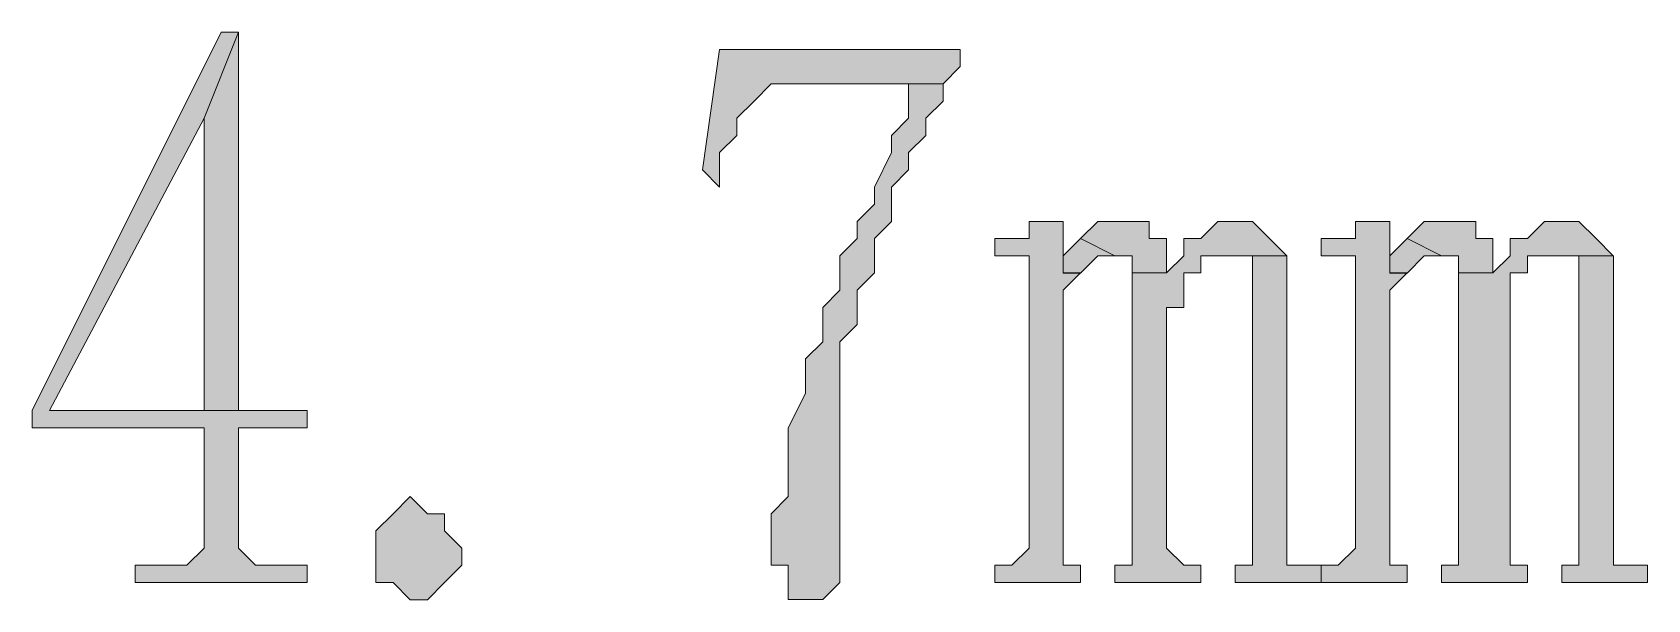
# Model space of a CAD drawing. Header units: millimetres. Extents: x 3 to 291, y 3 to 207.
# Drawn here: x 253.45 to 257.429, y 142.055 to 143.452 of the extents above; entities that cross this region are included whole.
import ezdxf

# ---------------------------------------------------------------- set-up
doc = ezdxf.new("R2010")
doc.units = ezdxf.units.MM

msp = doc.modelspace()

# ---------------------------------------------------------------- hatches: boundary and pattern name
at = {"true_color": 0x00ffff}
h = msp.add_hatch(color=4, dxfattribs=at)
h.dxf.hatch_style = 2
h.paths.add_polyline_path([(253.957631, 143.452039), (253.915298, 143.452039), (253.449984, 142.520705), (253.449984, 142.478372), (253.872965, 142.478372), (253.872965, 142.224725), (253.872965, 142.182039), (253.830631, 142.139705), (253.788651, 142.139705), (253.703631, 142.139705), (253.703631, 142.097372), (254.126965, 142.097372), (254.126965, 142.139705), (254.042298, 142.139705), (253.999965, 142.139705), (253.957631, 142.182039), (253.957631, 142.224725), (253.957631, 142.478372), (254.126965, 142.478372), (254.126965, 142.520705), (253.957631, 142.520705), (253.491965, 142.520705), (253.872965, 143.240372)])
h = msp.add_hatch(color=4, dxfattribs=at)
h.dxf.hatch_style = 2
h.paths.add_polyline_path([(253.957631, 143.452039), (253.872965, 143.240372), (253.872965, 142.520705), (253.491965, 142.520705), (253.957631, 142.520705)])
h = msp.add_hatch(color=4, dxfattribs=at)
h.dxf.hatch_style = 2
h.paths.add_polyline_path([(255.143, 143.409987), (255.100667, 143.113301), (255.143, 143.071321), (255.143, 143.113301), (255.143, 143.155635), (255.185686, 143.198321), (255.185686, 143.240301), (255.227667, 143.282987), (255.27, 143.325321), (255.312333, 143.325321), (255.608314, 143.325321), (255.693333, 143.325321), (255.735667, 143.367301), (255.735667, 143.409987)])
h = msp.add_hatch(color=4, dxfattribs=at)
h.dxf.hatch_style = 2
h.paths.add_polyline_path([(255.693263, 143.325109), (255.608596, 143.325109), (255.608596, 143.282776), (255.608596, 143.240442), (255.566616, 143.198109), (255.566616, 143.155776), (255.524282, 143.071109), (255.524282, 143.028776), (255.481596, 142.986442), (255.481596, 142.944109), (255.439263, 142.901776), (255.439263, 142.859443), (255.439263, 142.817109), (255.396929, 142.774776), (255.396929, 142.732442), (255.396929, 142.690109), (255.354596, 142.647776), (255.354596, 142.605442), (255.354596, 142.563109), (255.312263, 142.478442), (255.312263, 142.436109), (255.312263, 142.393776), (255.312263, 142.351442), (255.312263, 142.309109), (255.269929, 142.266776), (255.269929, 142.224442), (255.269929, 142.182109), (255.269929, 142.139776), (255.312263, 142.139776), (255.312263, 142.097442), (255.312263, 142.055109), (255.354596, 142.055109), (255.396929, 142.055109), (255.439263, 142.097442), (255.439263, 142.139776), (255.439263, 142.182109), (255.439263, 142.224442), (255.439263, 142.266776), (255.439263, 142.309109), (255.439263, 142.351442), (255.439263, 142.393776), (255.439263, 142.436109), (255.439263, 142.478442), (255.439263, 142.520776), (255.439263, 142.563109), (255.439263, 142.605442), (255.439263, 142.647776), (255.439263, 142.690109), (255.481596, 142.732442), (255.481596, 142.774776), (255.481596, 142.817109), (255.524282, 142.859443), (255.524282, 142.901776), (255.524282, 142.944109), (255.566616, 142.986442), (255.566616, 143.028776), (255.566616, 143.071109), (255.608596, 143.113442), (255.608596, 143.155776), (255.650929, 143.198109), (255.650929, 143.240442), (255.693263, 143.282776)])
h = msp.add_hatch(color=4, dxfattribs=at)
h.dxf.hatch_style = 2
h.paths.add_polyline_path([(255.947227, 142.986442), (255.904894, 142.986442), (255.904894, 142.944109), (255.862914, 142.944109), (255.820227, 142.944109), (255.820227, 142.902129), (255.862914, 142.902129), (255.904894, 142.902129), (255.904894, 142.859443), (255.904894, 142.182109), (255.862914, 142.139776), (255.820227, 142.139776), (255.820227, 142.097443), (256.031894, 142.097443), (256.031894, 142.139776), (255.989561, 142.139776), (255.989561, 142.182109), (255.989561, 142.774776), (255.989561, 142.817109), (256.031894, 142.859443), (255.989561, 142.859443), (255.989561, 142.986442)])
h = msp.add_hatch(color=4, dxfattribs=at)
h.dxf.hatch_style = 2
h.paths.add_polyline_path([(256.159, 142.986442), (256.116667, 142.986442), (256.074333, 142.986442), (256.032, 142.944109), (256.116667, 142.902129), (256.159, 142.902129), (256.159, 142.859443), (256.243667, 142.859443), (256.243667, 142.902129), (256.243667, 142.944109), (256.201686, 142.944109), (256.201686, 142.986442)])
h = msp.add_hatch(color=4, dxfattribs=at)
h.dxf.hatch_style = 2
h.paths.add_polyline_path([(256.412929, 142.986442), (256.370596, 142.986442), (256.328263, 142.944109), (256.286282, 142.944109), (256.286282, 142.901776), (256.243949, 142.859443), (256.158929, 142.859443), (256.158929, 142.817109), (256.158929, 142.774776), (256.158929, 142.182109), (256.158929, 142.139776), (256.116596, 142.139776), (256.116596, 142.097443), (256.328263, 142.097443), (256.328263, 142.139776), (256.286282, 142.139776), (256.243949, 142.182109), (256.243949, 142.774776), (256.286282, 142.774776), (256.286282, 142.817109), (256.286282, 142.859443), (256.328263, 142.859443), (256.328263, 142.901776), (256.370596, 142.901776), (256.412929, 142.901776), (256.539929, 142.901776), (256.497596, 142.944109), (256.455263, 142.986442)])
h = msp.add_hatch(color=4, dxfattribs=at)
h.dxf.hatch_style = 2
h.paths.add_polyline_path([(256.751455, 142.986442), (256.709122, 142.986442), (256.709122, 142.944109), (256.667141, 142.944109), (256.624808, 142.944109), (256.624808, 142.902129), (256.667141, 142.902129), (256.709122, 142.902129), (256.709122, 142.859443), (256.709122, 142.182109), (256.667141, 142.139776), (256.624808, 142.139776), (256.624808, 142.097443), (256.836122, 142.097443), (256.836122, 142.139776), (256.794141, 142.139776), (256.794141, 142.182109), (256.794141, 142.774776), (256.794141, 142.817109), (256.836122, 142.859443), (256.794141, 142.859443), (256.794141, 142.986442)])
h = msp.add_hatch(color=4, dxfattribs=at)
h.dxf.hatch_style = 2
h.paths.add_polyline_path([(256.963545, 142.986442), (256.920859, 142.986442), (256.878878, 142.986442), (256.836192, 142.944109), (256.920859, 142.902129), (256.963545, 142.902129), (256.963545, 142.859443), (257.047859, 142.859443), (257.047859, 142.902129), (257.047859, 142.944109), (257.005526, 142.944109), (257.005526, 142.986442)])
h = msp.add_hatch(color=4, dxfattribs=at)
h.dxf.hatch_style = 2
h.paths.add_polyline_path([(257.217369, 142.986442), (257.175035, 142.986442), (257.132702, 142.944109), (257.090369, 142.944109), (257.090369, 142.901776), (257.048035, 142.859443), (256.963369, 142.859443), (256.963369, 142.817109), (256.963369, 142.774776), (256.963369, 142.182109), (256.963369, 142.139776), (256.921035, 142.139776), (256.921035, 142.097443), (257.132702, 142.097443), (257.132702, 142.139776), (257.090369, 142.139776), (257.090369, 142.182109), (257.090369, 142.774776), (257.090369, 142.817109), (257.090369, 142.859443), (257.132702, 142.859443), (257.132702, 142.901776), (257.175035, 142.901776), (257.217369, 142.901776), (257.344369, 142.901776), (257.302035, 142.944109), (257.259702, 142.986442)])
h = msp.add_hatch(color=4, dxfattribs=at)
h.dxf.hatch_style = 2
h.paths.add_polyline_path([(255.989455, 142.901987), (255.989455, 142.859301), (256.032141, 142.859301), (256.074122, 142.901987), (256.116808, 142.901987), (256.032141, 142.944321)])
h = msp.add_hatch(color=4, dxfattribs=at)
h.dxf.hatch_style = 2
h.paths.add_polyline_path([(256.794, 142.901987), (256.794, 142.859301), (256.836333, 142.859301), (256.878667, 142.901987), (256.921, 142.901987), (256.836333, 142.944321)])
h = msp.add_hatch(color=4, dxfattribs=at)
h.paths.add_polyline_path([(256.455227, 142.901987), (256.455227, 142.859301), (256.455227, 142.817321), (256.455227, 142.774635), (256.455227, 142.182321), (256.455227, 142.139635), (256.412894, 142.139635), (256.412894, 142.097301), (256.624914, 142.097301), (256.624914, 142.139635), (256.58258, 142.139635), (256.539894, 142.139635), (256.539894, 142.182321), (256.539894, 142.774635), (256.539894, 142.817321), (256.539894, 142.859301), (256.539894, 142.901987)])
h.paths.add_polyline_path([(256.412894, 142.901987), (256.455227, 142.901987)])
h = msp.add_hatch(color=4, dxfattribs=at)
h.paths.add_polyline_path([(257.259773, 142.901987), (257.259773, 142.859301), (257.259773, 142.817321), (257.259773, 142.774635), (257.259773, 142.182321), (257.259773, 142.139635), (257.217086, 142.139635), (257.217086, 142.097301), (257.429106, 142.097301), (257.429106, 142.139635), (257.38642, 142.139635), (257.344439, 142.139635), (257.344439, 142.182321), (257.344439, 142.774635), (257.344439, 142.817321), (257.344439, 142.859301), (257.344439, 142.901987)])
h.paths.add_polyline_path([(257.217086, 142.901987), (257.259773, 142.901987)])
h = msp.add_hatch(color=4, dxfattribs=at)
h.dxf.hatch_style = 2
h.paths.add_polyline_path([(254.338772, 142.26667), (254.296086, 142.224337), (254.296086, 142.182356), (254.296086, 142.13967), (254.296086, 142.097337), (254.338772, 142.097337), (254.381106, 142.055356), (254.423439, 142.055356), (254.465772, 142.097337), (254.508106, 142.13967), (254.508106, 142.182356), (254.465772, 142.224337), (254.465772, 142.26667), (254.423439, 142.26667), (254.381106, 142.309356)])

# ---------------------------------------------------------------- linework, layer by layer
at = {"color": 4, "lineweight": 0, "true_color": 0x00ffff}
for points in [[(253.957631, 143.452039), (253.915298, 143.452039), (253.449984, 142.520705), (253.449984, 142.478372), (253.872965, 142.478372), (253.872965, 142.224725), (253.872965, 142.182039), (253.830631, 142.139705), (253.788651, 142.139705), (253.703631, 142.139705), (253.703631, 142.097372), (254.126965, 142.097372), (254.126965, 142.139705), (254.042298, 142.139705), (253.999965, 142.139705), (253.957631, 142.182039), (253.957631, 142.224725), (253.957631, 142.478372), (254.126965, 142.478372), (254.126965, 142.520705), (253.957631, 142.520705), (253.491965, 142.520705), (253.872965, 143.240372)], [(253.957631, 143.452039), (253.872965, 143.240372), (253.872965, 142.520705), (253.491965, 142.520705), (253.957631, 142.520705)], [(255.735631, 143.409846), (255.142965, 143.409846), (255.100631, 143.113513), (255.142965, 143.07118), (255.142965, 143.113513), (255.142965, 143.155846), (255.185298, 143.19818), (255.185298, 143.240513), (255.227984, 143.282846), (255.269965, 143.32518), (255.312298, 143.32518), (255.608631, 143.32518), (255.693298, 143.32518), (255.735631, 143.367513)], [(255.693263, 143.325109), (255.608596, 143.325109), (255.608596, 143.282776), (255.608596, 143.240442), (255.566616, 143.198109), (255.566616, 143.155776), (255.524282, 143.071109), (255.524282, 143.028776), (255.481596, 142.986442), (255.481596, 142.944109), (255.439263, 142.901776), (255.439263, 142.859443), (255.439263, 142.817109), (255.396929, 142.774776), (255.396929, 142.732442), (255.396929, 142.690109), (255.354596, 142.647776), (255.354596, 142.605442), (255.354596, 142.563109), (255.312263, 142.478442), (255.312263, 142.436109), (255.312263, 142.393776), (255.312263, 142.351442), (255.312263, 142.309109), (255.269929, 142.266776), (255.269929, 142.224442), (255.269929, 142.182109), (255.269929, 142.139776), (255.312263, 142.139776), (255.312263, 142.097442), (255.312263, 142.055109), (255.354596, 142.055109), (255.396929, 142.055109), (255.439263, 142.097442), (255.439263, 142.139776), (255.439263, 142.182109), (255.439263, 142.224442), (255.439263, 142.266776), (255.439263, 142.309109), (255.439263, 142.351442), (255.439263, 142.393776), (255.439263, 142.436109), (255.439263, 142.478442), (255.439263, 142.520776), (255.439263, 142.563109), (255.439263, 142.605442), (255.439263, 142.647776), (255.439263, 142.690109), (255.481596, 142.732442), (255.481596, 142.774776), (255.481596, 142.817109), (255.524282, 142.859443), (255.524282, 142.901776), (255.524282, 142.944109), (255.566616, 142.986442), (255.566616, 143.028776), (255.566616, 143.071109), (255.608596, 143.113442), (255.608596, 143.155776), (255.650929, 143.198109), (255.650929, 143.240442), (255.693263, 143.282776)], [(255.989526, 142.986442), (255.947192, 142.986442), (255.905212, 142.986442), (255.905212, 142.944109), (255.862878, 142.944109), (255.820545, 142.944109), (255.820545, 142.901776), (255.862878, 142.901776), (255.905212, 142.901776), (255.905212, 142.859443), (255.905212, 142.182109), (255.862878, 142.139776), (255.820545, 142.139776), (255.820545, 142.097443), (256.031859, 142.097443), (256.031859, 142.139776), (255.989526, 142.139776), (255.989526, 142.182109), (255.989526, 142.774776), (255.989526, 142.817109), (256.031859, 142.859443), (255.989526, 142.859443)], [(256.116667, 142.986442), (256.074333, 142.986442), (256.032, 142.944109), (256.116667, 142.901776), (256.159, 142.901776), (256.159, 142.859443), (256.243667, 142.859443), (256.243667, 142.901776), (256.243667, 142.944109), (256.201333, 142.944109), (256.201333, 142.986442), (256.159, 142.986442)], [(256.412929, 142.986442), (256.370596, 142.986442), (256.328263, 142.944109), (256.286282, 142.944109), (256.286282, 142.901776), (256.243949, 142.859443), (256.158929, 142.859443), (256.158929, 142.817109), (256.158929, 142.774776), (256.158929, 142.182109), (256.158929, 142.139776), (256.116596, 142.139776), (256.116596, 142.097443), (256.328263, 142.097443), (256.328263, 142.139776), (256.286282, 142.139776), (256.243949, 142.182109), (256.243949, 142.774776), (256.286282, 142.774776), (256.286282, 142.817109), (256.286282, 142.859443), (256.328263, 142.859443), (256.328263, 142.901776), (256.370596, 142.901776), (256.412929, 142.901776), (256.539929, 142.901776), (256.497596, 142.944109), (256.455263, 142.986442)], [(256.793965, 142.986442), (256.751631, 142.986442), (256.709298, 142.986442), (256.709298, 142.944109), (256.666965, 142.944109), (256.624984, 142.944109), (256.624984, 142.901776), (256.666965, 142.901776), (256.709298, 142.901776), (256.709298, 142.859443), (256.709298, 142.182109), (256.666965, 142.139776), (256.624984, 142.139776), (256.624984, 142.097443), (256.836298, 142.097443), (256.836298, 142.139776), (256.793965, 142.139776), (256.793965, 142.182109), (256.793965, 142.774776), (256.793965, 142.817109), (256.836298, 142.859443), (256.793965, 142.859443)], [(256.921106, 142.986442), (256.878772, 142.986442), (256.836439, 142.944109), (256.921106, 142.901776), (256.963439, 142.901776), (256.963439, 142.859443), (257.047753, 142.859443), (257.047753, 142.901776), (257.047753, 142.944109), (257.00542, 142.944109), (257.00542, 142.986442), (256.963439, 142.986442)], [(257.217369, 142.986442), (257.175035, 142.986442), (257.132702, 142.944109), (257.090369, 142.944109), (257.090369, 142.901776), (257.048035, 142.859443), (256.963369, 142.859443), (256.963369, 142.817109), (256.963369, 142.774776), (256.963369, 142.182109), (256.963369, 142.139776), (256.921035, 142.139776), (256.921035, 142.097443), (257.132702, 142.097443), (257.132702, 142.139776), (257.090369, 142.139776), (257.090369, 142.182109), (257.090369, 142.774776), (257.090369, 142.817109), (257.090369, 142.859443), (257.132702, 142.859443), (257.132702, 142.901776), (257.175035, 142.901776), (257.217369, 142.901776), (257.344369, 142.901776), (257.302035, 142.944109), (257.259702, 142.986442)], [(256.031929, 142.944074), (255.989596, 142.901741), (255.989596, 142.859407), (256.031929, 142.859407), (256.074263, 142.901741), (256.116596, 142.901741)], [(256.836333, 142.944074), (256.794, 142.901741), (256.794, 142.859407), (256.836333, 142.859407), (256.878667, 142.901741), (256.921, 142.901741)], [(256.540071, 142.901882), (256.413071, 142.901882), (256.455404, 142.901882), (256.455404, 142.859548), (256.455404, 142.817215), (256.455404, 142.774882), (256.455404, 142.182215), (256.455404, 142.139882), (256.413071, 142.139882), (256.413071, 142.097548), (256.624737, 142.097548), (256.624737, 142.139882), (256.582404, 142.139882), (256.540071, 142.139882), (256.540071, 142.182215), (256.540071, 142.774882), (256.540071, 142.817215), (256.540071, 142.859548)], [(257.34451, 142.901882), (257.21751, 142.901882), (257.259843, 142.901882), (257.259843, 142.859548), (257.259843, 142.817215), (257.259843, 142.774882), (257.259843, 142.182215), (257.259843, 142.139882), (257.21751, 142.139882), (257.21751, 142.097548), (257.428824, 142.097548), (257.428824, 142.139882), (257.38649, 142.139882), (257.34451, 142.139882), (257.34451, 142.182215), (257.34451, 142.774882), (257.34451, 142.817215), (257.34451, 142.859548)], [(254.381035, 142.055074), (254.338702, 142.097407), (254.296369, 142.097407), (254.296369, 142.139741), (254.296369, 142.182074), (254.296369, 142.224407), (254.338702, 142.266741), (254.381035, 142.309074), (254.423369, 142.266741), (254.465702, 142.266741), (254.465702, 142.224407), (254.508035, 142.182074), (254.508035, 142.139741), (254.465702, 142.097407), (254.423369, 142.055074)]]:
    msp.add_lwpolyline(points, close=True, dxfattribs=at)

doc.saveas('drawing.dxf')
